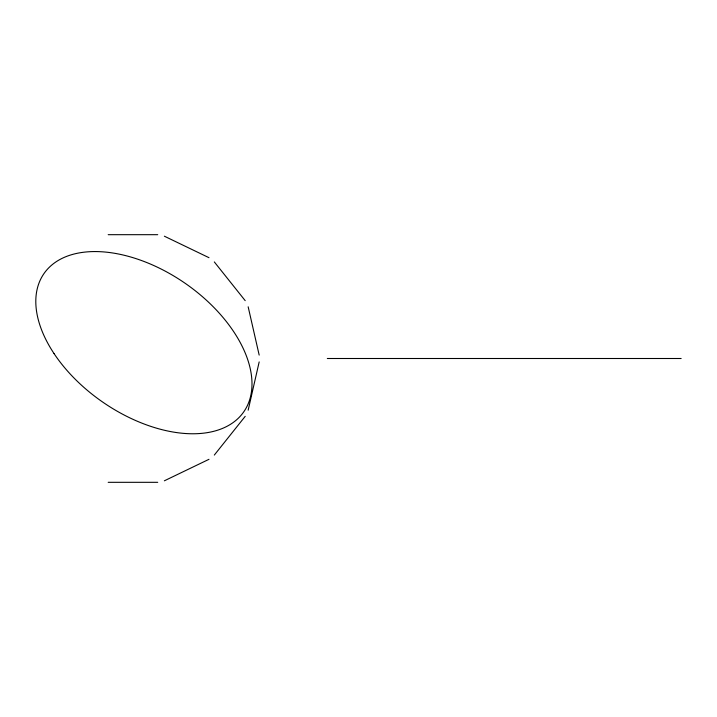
<?xml version="1.0" encoding="UTF-8"?>
<svg xmlns="http://www.w3.org/2000/svg" width="717" height="717" viewBox="0 0 717 717"><rect width="100%" height="100%" fill="white"/><g stroke="black" fill="none" stroke-linecap="round" stroke-linejoin="round"><path stroke-width="1.08" d="M248.163 410.196L259.178 361.906M214.32 455.062L245.205 416.335M164.363 480.802L208.988 459.31M108.186 234.683L157.722 234.683M327.319 358.5L681.15 358.5M108.186 482.317L157.722 482.317M164.363 236.198L208.988 257.69M214.32 261.938L245.205 300.665M248.163 306.804L259.178 355.094M54.044 353.58A121.487 72.3 34.6 0 0 240.84 415.573A121.487 72.3 34.6 0 0 136.759 258.873A121.487 72.3 34.6 0 0 54.044 353.58"/></g></svg>
